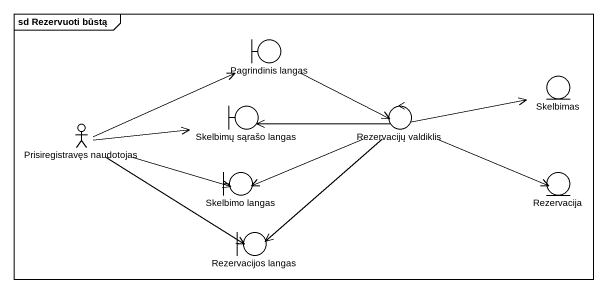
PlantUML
@startuml
mainframe sd Rezervuoti būstą
boundary "Pagrindinis langas" as Pagrindinis_langas
boundary "Skelbimų sąrašo langas" as Skelbimų_sąrašo_langas
control "Rezervacijų valdiklis" as Rezervacijų_valdiklis
entity Skelbimas
actor "Prisiregistravęs naudotojas" as Prisiregistravęs_naudotojas
boundary "Skelbimo langas" as Skelbimo_langas
entity Rezervacija
boundary "Rezervacijos langas" as Rezervacijos_langas
Pagrindinis_langas -right-> Rezervacijų_valdiklis
Rezervacijų_valdiklis -left-> Skelbimų_sąrašo_langas
Rezervacijų_valdiklis -right-> Skelbimas
Rezervacijų_valdiklis -left-> Skelbimo_langas
Rezervacijų_valdiklis -right-> Rezervacija
Rezervacijų_valdiklis --> Rezervacijos_langas
Prisiregistravęs_naudotojas -right-> Pagrindinis_langas
Prisiregistravęs_naudotojas -right-> Skelbimų_sąrašo_langas
Prisiregistravęs_naudotojas -right-> Skelbimo_langas
Prisiregistravęs_naudotojas --> Rezervacijos_langas
@enduml
